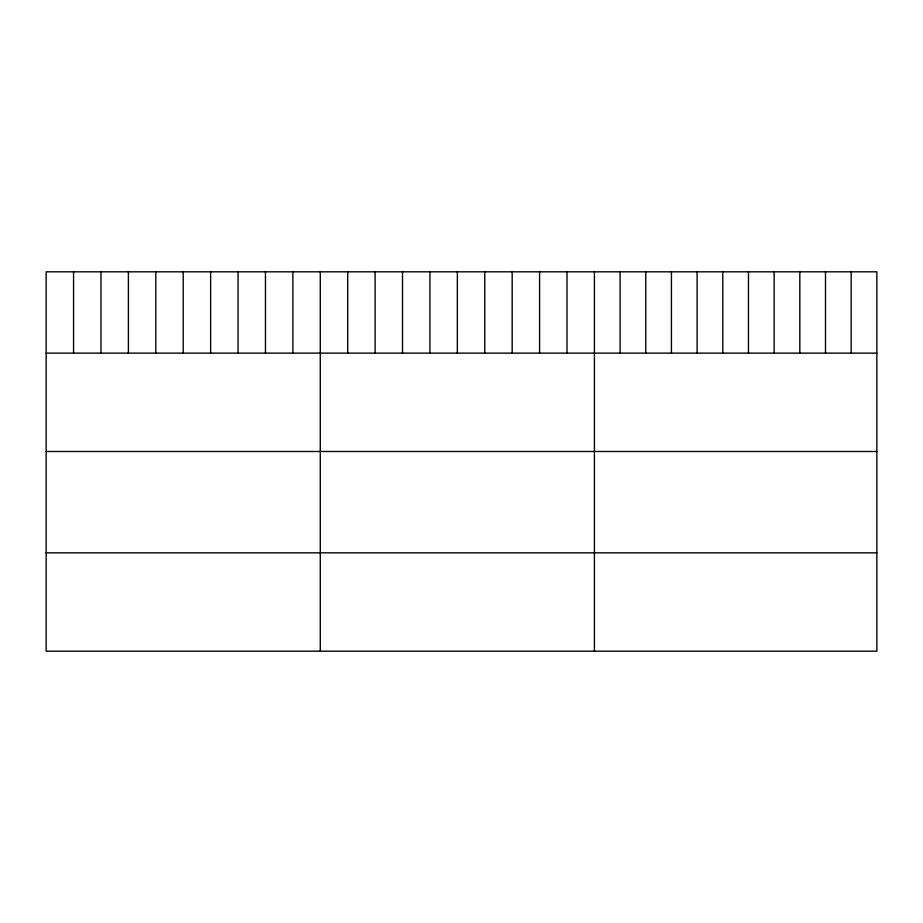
<?xml version="1.0" encoding="UTF-8"?>
<svg xmlns="http://www.w3.org/2000/svg" width="923" height="923" viewBox="0 0 923 923"><rect width="100%" height="100%" fill="white"/><g stroke="black" fill="none" stroke-linecap="round" stroke-linejoin="round"><path stroke-width="1.38" d="M876.85 353.117L876.85 651.188L46.15 651.188L46.15 271.812L876.85 271.812L876.85 353.117L46.15 353.117M46.15 451.485L876.85 451.485M46.15 552.831L876.85 552.831M851.179 271.812L851.179 353.117M825.497 271.812L825.497 353.117M799.826 271.812L799.826 353.117M774.143 271.812L774.143 353.117M748.472 271.812L748.472 353.117M722.79 271.812L722.79 353.117M697.119 271.812L697.119 353.117M671.436 271.812L671.436 353.117M645.765 271.812L645.765 353.117M620.083 271.812L620.083 353.117M594.412 271.812L594.412 651.188M566.999 271.812L566.999 353.117M539.586 271.812L539.586 353.117M512.173 271.812L512.173 353.117M484.76 271.812L484.76 353.117M457.346 271.812L457.346 353.117M429.933 271.812L429.933 353.117M402.52 271.812L402.52 353.117M375.107 271.812L375.107 353.117M347.694 271.812L347.694 353.117M320.281 271.812L320.281 651.188M292.868 271.812L292.868 353.117M265.455 271.812L265.455 353.117M238.042 271.812L238.042 353.117M210.629 271.812L210.629 353.117M183.216 271.812L183.216 353.117M155.802 271.812L155.802 353.117M128.389 271.812L128.389 353.117M100.976 271.812L100.976 353.117M73.563 271.812L73.563 353.117"/></g></svg>
